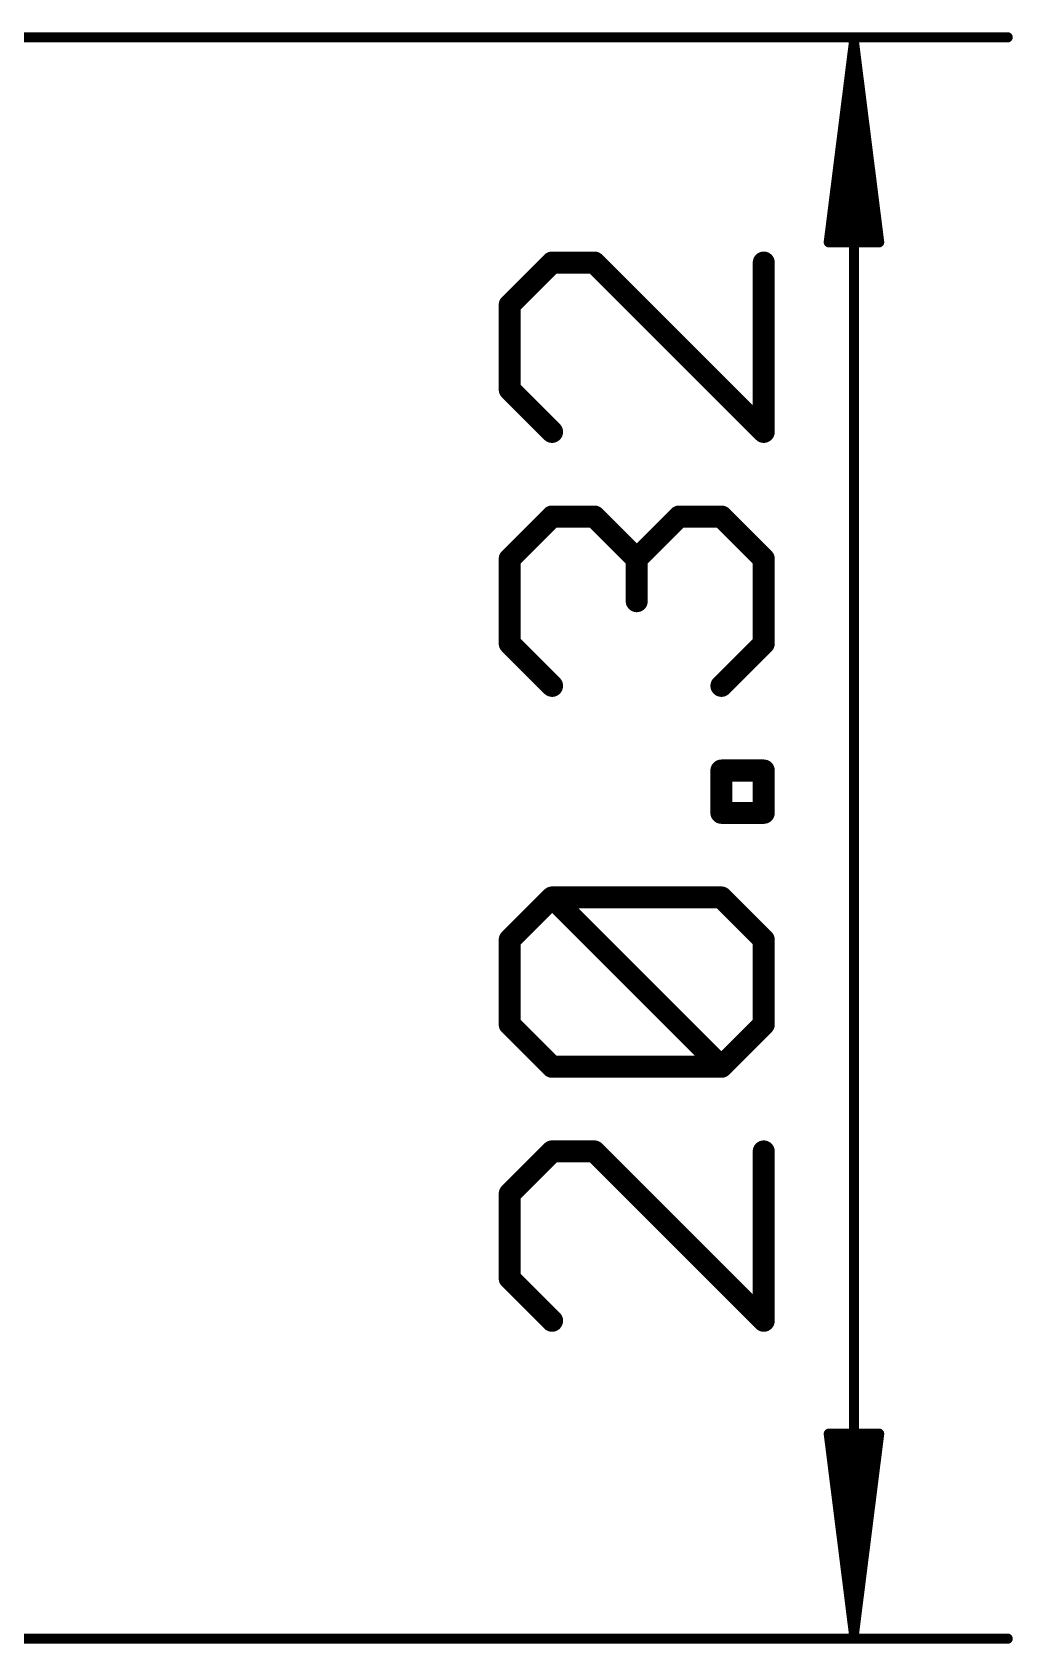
# Model space of a CAD drawing. Extents: x -11.4 to 63.7, y -19.8 to 38.7.
# Drawn here: x 51.3 to 63.74, y 2.48 to 22.93 of the extents above; entities that cross this region are included whole.
import ezdxf

# ---------------------------------------------------------------- set-up
doc = ezdxf.new("R2010")
doc.units = 0
doc.layers.add('47', color=253, linetype='CONTINUOUS')

msp = doc.modelspace()

# ---------------------------------------------------------------- linework, layer by layer
at = {"layer": '47'}
for points, const_width in [([(40.767, 22.86), (63.672, 22.86)], 0.13), ([(61.722, 22.795), (61.4028, 20.26)], 0.13), ([(61.722, 22.795), (61.462, 20.26)], 0.13), ([(61.722, 22.795), (61.592, 20.26)], 0.13), ([(61.722, 22.795), (61.722, 2.605)], 0.13), ([(62.0412, 20.26), (61.722, 22.795)], 0.13), ([(61.852, 20.26), (61.722, 22.795)], 0.13), ([(61.982, 20.26), (61.722, 22.795)], 0.13), ([(61.4028, 20.26), (62.0412, 20.26)], 0.13), ([(57.8912, 20.0023), (57.3539, 19.465)], 0.2794), ([(58.4284, 20.0023), (57.8912, 20.0023)], 0.2794), ([(60.5773, 17.8534), (58.4284, 20.0023)], 0.2794), ([(60.5773, 20.0023), (60.5773, 17.8534)], 0.2794), ([(57.3539, 19.465), (57.3539, 18.3906)], 0.2794), ([(57.3539, 18.3906), (57.8912, 17.8534)], 0.2794), ([(57.3539, 16.2423), (57.8912, 16.7795)], 0.2794), ([(57.8912, 16.7795), (58.4284, 16.7795)], 0.2794), ([(58.4284, 16.7795), (58.9656, 16.2423)], 0.2794), ([(58.9656, 16.2423), (59.5029, 16.7795)], 0.2794), ([(59.5029, 16.7795), (60.0401, 16.7795)], 0.2794), ([(60.0401, 16.7795), (60.5773, 16.2423)], 0.2794), ([(57.3539, 15.1678), (57.3539, 16.2423)], 0.2794), ([(58.9656, 16.2423), (58.9656, 15.7051)], 0.2794), ([(60.5773, 16.2423), (60.5773, 15.1678)], 0.2794), ([(57.8912, 14.6306), (57.3539, 15.1678)], 0.2794), ([(60.5773, 15.1678), (60.0401, 14.6306)], 0.2794), ([(60.0401, 13.0192), (60.0401, 13.5565)], 0.2794), ([(60.0401, 13.5565), (60.5773, 13.5565)], 0.2794), ([(60.5773, 13.5565), (60.5773, 13.0192)], 0.2794), ([(60.5773, 13.0192), (60.0401, 13.0192)], 0.2794), ([(57.3539, 11.4082), (57.8912, 11.9454)], 0.2794), ([(57.8912, 11.9454), (60.0401, 11.9454)], 0.2794), ([(60.0401, 9.7965), (57.8912, 11.9454)], 0.2794), ([(60.0401, 11.9454), (60.5773, 11.4082)], 0.2794), ([(57.3539, 10.3337), (57.3539, 11.4082)], 0.2794), ([(60.5773, 11.4082), (60.5773, 10.3337)], 0.2794), ([(57.8912, 9.7965), (57.3539, 10.3337)], 0.2794), ([(60.5773, 10.3337), (60.0401, 9.7965)], 0.2794), ([(60.0401, 9.7965), (57.8912, 9.7965)], 0.2794), ([(57.8912, 8.7226), (57.3539, 8.1854)], 0.2794), ([(58.4284, 8.7226), (57.8912, 8.7226)], 0.2794), ([(60.5773, 6.5737), (58.4284, 8.7226)], 0.2794), ([(60.5773, 8.7226), (60.5773, 6.5737)], 0.2794), ([(57.3539, 8.1854), (57.3539, 7.111)], 0.2794), ([(57.3539, 7.111), (57.8912, 6.5737)], 0.2794), ([(61.722, 2.605), (61.4028, 5.14)], 0.13), ([(61.4028, 5.14), (62.0412, 5.14)], 0.13), ([(61.722, 2.605), (61.462, 5.14)], 0.13), ([(61.722, 2.605), (61.592, 5.14)], 0.13), ([(62.0412, 5.14), (61.722, 2.605)], 0.13), ([(61.852, 5.14), (61.722, 2.605)], 0.13), ([(61.982, 5.14), (61.722, 2.605)], 0.13), ([(40.64, 2.54), (63.672, 2.54)], 0.13)]:
    msp.add_lwpolyline(points, dxfattribs=dict(at, const_width=const_width))
for points, const_width in [([(63.672, 22.8275, 1), (63.672, 22.8925)], 0.065), ([(61.7545, 22.795, 1), (61.6895, 22.795)], 0.065), ([(61.7542, 22.7991, 1), (61.6898, 22.7909)], 0.065), ([(61.7545, 22.7933, 1), (61.6895, 22.7967)], 0.065), ([(61.7545, 22.7967, 1), (61.6895, 22.7933)], 0.065), ([(61.7543, 22.7983, 1), (61.6897, 22.7917)], 0.065), ([(61.7543, 22.7917, 1), (61.6897, 22.7983)], 0.065), ([(61.7542, 22.7909, 1), (61.6898, 22.7991)], 0.065), ([(61.3705, 20.2641, 1), (61.435, 20.2559)], 0.065), ([(61.4028, 20.2925, 1), (61.4028, 20.2275)], 0.065), ([(61.4297, 20.2633, 1), (61.4943, 20.2567)], 0.065), ([(61.5595, 20.2617, 1), (61.6245, 20.2583)], 0.065), ([(61.8195, 20.2583, 1), (61.8845, 20.2617)], 0.065), ([(61.9497, 20.2567, 1), (62.0143, 20.2633)], 0.065), ([(62.009, 20.2559, 1), (62.0735, 20.2641)], 0.065), ([(62.0412, 20.2275, 1), (62.0412, 20.2925)], 0.065), ([(57.8912, 20.0721, 1), (57.8912, 19.9324)], 0.1397), ([(57.9406, 19.9529, 1), (57.8418, 20.0517)], 0.1397), ([(58.4778, 20.0517, 1), (58.379, 19.9529)], 0.1397), ([(58.4284, 19.9324, 1), (58.4284, 20.0721)], 0.1397), ([(60.6472, 20.0023, 1), (60.5074, 20.0023)], 0.1397), ([(57.4238, 19.465, 1), (57.2841, 19.465)], 0.1397), ([(57.3046, 19.5144, 1), (57.4033, 19.4157)], 0.1397), ([(57.2841, 18.3906, 1), (57.4238, 18.3906)], 0.1397), ([(57.4033, 18.44, 1), (57.3046, 18.3412)], 0.1397), ([(57.8418, 17.804, 1), (57.9406, 17.9028)], 0.1397), ([(60.5074, 17.8534, 1), (60.6472, 17.8534)], 0.1397), ([(60.5279, 17.804, 1), (60.6267, 17.9028)], 0.1397), ([(57.8912, 16.8494, 1), (57.8912, 16.7097)], 0.1397), ([(57.9406, 16.7301, 1), (57.8418, 16.8289)], 0.1397), ([(58.4778, 16.8289, 1), (58.379, 16.7301)], 0.1397), ([(58.4284, 16.7097, 1), (58.4284, 16.8494)], 0.1397), ([(59.5029, 16.8494, 1), (59.5029, 16.7097)], 0.1397), ([(59.5522, 16.7301, 1), (59.4535, 16.8289)], 0.1397), ([(60.0895, 16.8289, 1), (59.9907, 16.7301)], 0.1397), ([(60.0401, 16.7097, 1), (60.0401, 16.8494)], 0.1397), ([(57.4238, 16.2423, 1), (57.2841, 16.2423)], 0.1397), ([(57.3046, 16.2917, 1), (57.4033, 16.1929)], 0.1397), ([(59.0355, 16.2423, 1), (58.8958, 16.2423)], 0.1397), ([(58.9162, 16.2917, 1), (59.015, 16.1929)], 0.1397), ([(58.9162, 16.1929, 1), (59.015, 16.2917)], 0.1397), ([(60.6472, 16.2423, 1), (60.5074, 16.2423)], 0.1397), ([(60.5279, 16.1929, 1), (60.6267, 16.2917)], 0.1397), ([(58.8958, 15.7051, 1), (59.0355, 15.7051)], 0.1397), ([(57.2841, 15.1678, 1), (57.4238, 15.1678)], 0.1397), ([(57.4033, 15.2172, 1), (57.3046, 15.1185)], 0.1397), ([(60.5074, 15.1678, 1), (60.6472, 15.1678)], 0.1397), ([(60.6267, 15.1185, 1), (60.5279, 15.2172)], 0.1397), ([(57.8418, 14.5812, 1), (57.9406, 14.68)], 0.1397), ([(59.9907, 14.68, 1), (60.0895, 14.5812)], 0.1397), ([(60.1099, 13.5565, 1), (59.9702, 13.5565)], 0.1397), ([(60.0401, 13.6263, 1), (60.0401, 13.4866)], 0.1397), ([(60.6472, 13.5565, 1), (60.5074, 13.5565)], 0.1397), ([(60.5773, 13.4866, 1), (60.5773, 13.6263)], 0.1397), ([(59.9702, 13.0192, 1), (60.1099, 13.0192)], 0.1397), ([(60.0401, 13.0891, 1), (60.0401, 12.9494)], 0.1397), ([(60.5074, 13.0192, 1), (60.6472, 13.0192)], 0.1397), ([(60.5773, 12.9494, 1), (60.5773, 13.0891)], 0.1397), ([(57.8912, 12.0152, 1), (57.8912, 11.8755)], 0.1397), ([(57.9406, 11.9948, 1), (57.8418, 11.896)], 0.1397), ([(57.9406, 11.896, 1), (57.8418, 11.9948)], 0.1397), ([(60.0895, 11.9948, 1), (59.9907, 11.896)], 0.1397), ([(60.0401, 11.8755, 1), (60.0401, 12.0152)], 0.1397), ([(57.4238, 11.4082, 1), (57.2841, 11.4082)], 0.1397), ([(57.3046, 11.4576, 1), (57.4033, 11.3588)], 0.1397), ([(60.6472, 11.4082, 1), (60.5074, 11.4082)], 0.1397), ([(60.5279, 11.3588, 1), (60.6267, 11.4576)], 0.1397), ([(57.4033, 10.3831, 1), (57.3046, 10.2843)], 0.1397), ([(60.6267, 10.2843, 1), (60.5279, 10.3831)], 0.1397), ([(57.2841, 10.3337, 1), (57.4238, 10.3337)], 0.1397), ([(60.5074, 10.3337, 1), (60.6472, 10.3337)], 0.1397), ([(57.8912, 9.8663, 1), (57.8912, 9.7266)], 0.1397), ([(57.8418, 9.7471, 1), (57.9406, 9.8459)], 0.1397), ([(59.9907, 9.8459, 1), (60.0895, 9.7471)], 0.1397), ([(59.9907, 9.7471, 1), (60.0895, 9.8459)], 0.1397), ([(60.0401, 9.7266, 1), (60.0401, 9.8663)], 0.1397), ([(57.8912, 8.7925, 1), (57.8912, 8.6528)], 0.1397), ([(57.9406, 8.6732, 1), (57.8418, 8.772)], 0.1397), ([(58.4778, 8.772, 1), (58.379, 8.6732)], 0.1397), ([(58.4284, 8.6528, 1), (58.4284, 8.7925)], 0.1397), ([(60.6472, 8.7226, 1), (60.5074, 8.7226)], 0.1397), ([(57.4238, 8.1854, 1), (57.2841, 8.1854)], 0.1397), ([(57.3046, 8.2348, 1), (57.4033, 8.136)], 0.1397), ([(57.2841, 7.111, 1), (57.4238, 7.111)], 0.1397), ([(57.4033, 7.1604, 1), (57.3046, 7.0616)], 0.1397), ([(57.8418, 6.5243, 1), (57.9406, 6.6231)], 0.1397), ([(60.5074, 6.5737, 1), (60.6472, 6.5737)], 0.1397), ([(60.5279, 6.5243, 1), (60.6267, 6.6231)], 0.1397), ([(61.435, 5.1441, 1), (61.3705, 5.1359)], 0.065), ([(61.4028, 5.1725, 1), (61.4028, 5.1075)], 0.065), ([(61.4943, 5.1433, 1), (61.4297, 5.1367)], 0.065), ([(61.6245, 5.1417, 1), (61.5595, 5.1383)], 0.065), ([(61.8845, 5.1383, 1), (61.8195, 5.1417)], 0.065), ([(62.0143, 5.1367, 1), (61.9497, 5.1433)], 0.065), ([(62.0735, 5.1359, 1), (62.009, 5.1441)], 0.065), ([(62.0412, 5.1075, 1), (62.0412, 5.1725)], 0.065), ([(61.6898, 2.6091, 1), (61.7542, 2.6009)], 0.065), ([(61.6897, 2.6083, 1), (61.7543, 2.6017)], 0.065), ([(61.6895, 2.6033, 1), (61.7545, 2.6067)], 0.065), ([(61.6895, 2.6067, 1), (61.7545, 2.6033)], 0.065), ([(61.6895, 2.605, 1), (61.7545, 2.605)], 0.065), ([(61.6897, 2.6017, 1), (61.7543, 2.6083)], 0.065), ([(61.6898, 2.6009, 1), (61.7542, 2.6091)], 0.065), ([(63.672, 2.5075, 1), (63.672, 2.5725)], 0.065)]:
    msp.add_lwpolyline(points, format="xyb", dxfattribs=dict(at, const_width=const_width))

doc.saveas('drawing.dxf')
